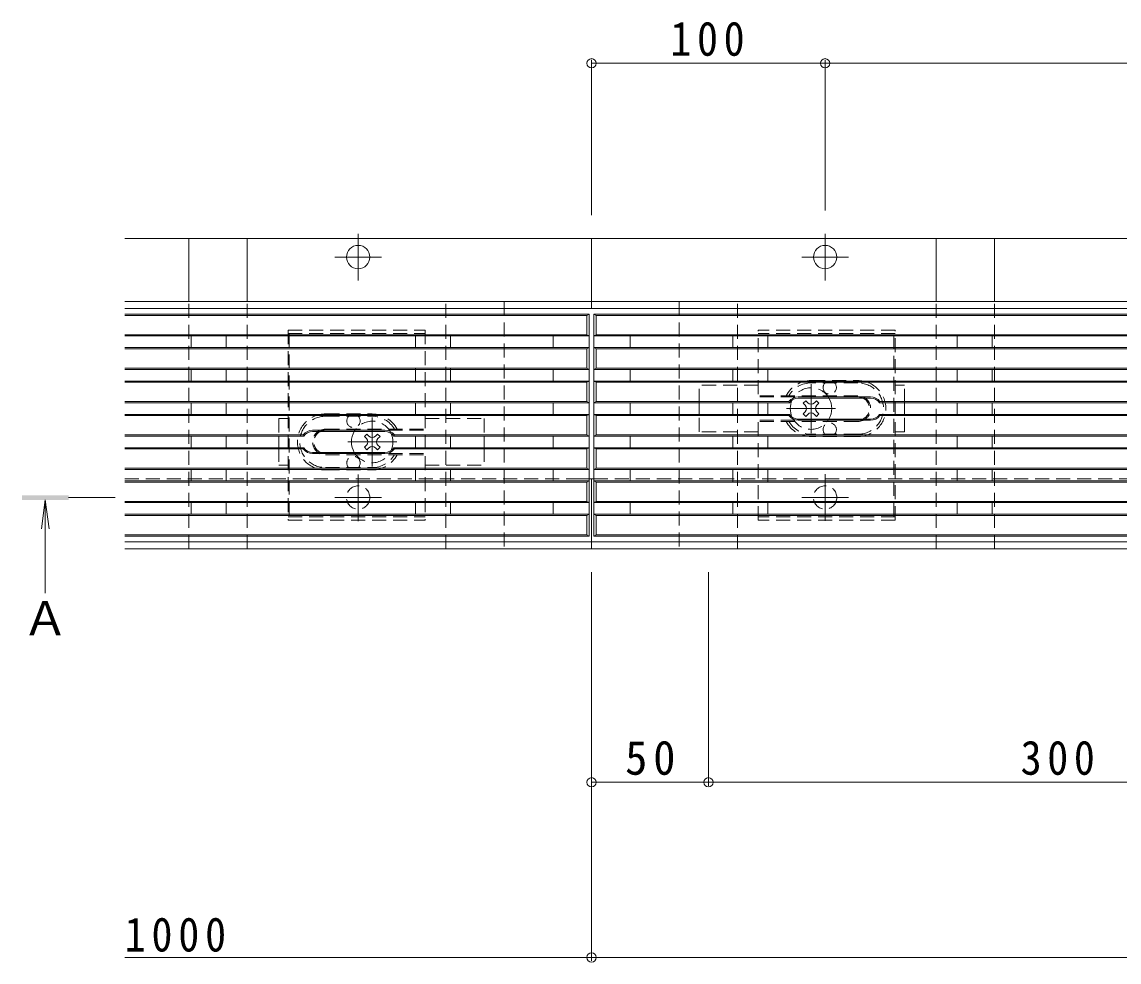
# Model space of a CAD drawing. Units: millimetres at full size, sheet at 1:5. Extents: x -1546 to 1950, y -1361 to 1333.
# Drawn here: x -1466.2 to -996.3, y 35.5 to 438.2 of the extents above; entities that cross this region are included whole.
import ezdxf
from ezdxf.enums import TextEntityAlignment as Align

# ---------------------------------------------------------------- set-up
doc = ezdxf.new("R2010")
doc.units = ezdxf.units.MM
doc.header["$LTSCALE"] = 5
doc.header["$PDMODE"] = 32
doc.header["$PDSIZE"] = 4
for name, pattern in [('CHAIN1', [8, 5, -1, 1, -1]), ('CHAIN2', [12, 9, -1, 1, -1]), ('DASHED1', [1.8, 1.2, -0.6])]:
    doc.linetypes.add(name, pattern=pattern)
for name, color, linetype, lineweight in [('E-0_桝', 2, 'Continuous', 18), ('E-2_壁等', 3, 'Continuous', 18), ('E-3_塀', 7, 'Continuous', 18), ('E-4_土留', 7, 'Continuous', 18), ('E-5_水路', 7, 'Continuous', 18), ('E-7_その他', 6, 'Continuous', 18), ('E-A_地下埋-上水', 7, 'Continuous', 18)]:
    doc.layers.add(name, color=color, linetype=linetype, lineweight=lineweight)
doc.styles.add('ＭＳ ゴシック', font='')
doc.styles.get('ＭＳ ゴシック').set_extended_font_data('MS Gothic')

msp = doc.modelspace()

# ---------------------------------------------------------------- linework, layer by layer
at = {"layer": 'E-0_桝'}
for p, q in [((-1369.721, 318.47), (-1369.721, 345.47)), ((-1074.721, 318.47), (-1074.721, 345.47))]:
    msp.add_line(p, q, dxfattribs=at)
at = {"layer": 'E-0_桝', "linetype": 'DASHED1'}
for p, q in [((-1394.721, 212.47), (-1394.721, 318.47)), ((-1049.721, 212.47), (-1049.721, 318.47))]:
    msp.add_line(p, q, dxfattribs=at)
at = {"layer": 'E-0_桝'}
for points in [[(-1369.721, 345.47), (-1394.721, 345.47), (-1394.721, 318.47)], [(-1074.721, 345.47), (-1049.721, 345.47), (-1049.721, 318.47)]]:
    msp.add_lwpolyline(points, dxfattribs=at)
at = {"layer": 'E-0_桝', "linetype": 'DASHED1'}
for points in [[(-1394.721, 212.47), (-1369.721, 212.47), (-1369.721, 318.47)], [(-1049.721, 212.47), (-1074.721, 212.47), (-1074.721, 318.47)]]:
    msp.add_lwpolyline(points, dxfattribs=at)
at = {"layer": 'E-2_壁等'}
for p, q in [((-1223.222, 312.97), (-1422.221, 312.97)), ((-1224.222, 312.47), (-1422.221, 312.47)), ((-1223.222, 312.97), (-1224.222, 312.47)), ((-1224.222, 312.47), (-1224.222, 304.17)), ((-1223.222, 217.97), (-1223.222, 312.97)), ((-1221.222, 312.97), (-1220.222, 312.47)), ((-223.222, 312.97), (-1221.222, 312.97)), ((-1221.222, 312.97), (-1221.222, 217.97)), ((-224.222, 312.47), (-1220.222, 312.47)), ((-1224.222, 304.17), (-1422.221, 304.17)), ((-1223.222, 303.67), (-1422.221, 303.67)), ((-1393.722, 298.67), (-1393.722, 303.67)), ((-1378.722, 298.67), (-1378.722, 303.67)), ((-1297.722, 303.67), (-1297.722, 298.67)), ((-1282.722, 303.67), (-1282.722, 298.67)), ((-1238.722, 298.77), (-1238.722, 303.77)), ((-1223.222, 303.67), (-1224.222, 304.17)), ((-223.222, 303.67), (-1221.222, 303.67)), ((-224.222, 304.17), (-1220.222, 304.17)), ((-1205.722, 303.67), (-1205.722, 298.67)), ((-1161.722, 298.67), (-1161.722, 303.67)), ((-1146.722, 298.67), (-1146.722, 303.67)), ((-1065.722, 303.67), (-1065.722, 298.67)), ((-1050.722, 303.67), (-1050.722, 298.67)), ((-1223.222, 298.67), (-1422.221, 298.67)), ((-1224.222, 298.17), (-1422.221, 298.17)), ((-1223.222, 298.67), (-1224.222, 298.17)), ((-1224.222, 298.17), (-1224.222, 289.87)), ((-1221.222, 298.67), (-1220.222, 298.17)), ((-223.222, 298.67), (-1221.222, 298.67)), ((-224.222, 298.17), (-1220.222, 298.17)), ((-1224.222, 289.87), (-1422.221, 289.87)), ((-1223.222, 289.37), (-1422.221, 289.37)), ((-1393.722, 284.37), (-1393.722, 289.37)), ((-1378.722, 284.37), (-1378.722, 289.37)), ((-1297.722, 289.64), (-1297.722, 284.64)), ((-1282.722, 289.64), (-1282.722, 284.64)), ((-1238.722, 284.47), (-1238.722, 289.47)), ((-1223.222, 289.37), (-1224.222, 289.87)), ((-223.222, 289.37), (-1221.222, 289.37)), ((-224.222, 289.87), (-1220.222, 289.87)), ((-1205.722, 289.37), (-1205.722, 284.37)), ((-1161.722, 284.37), (-1161.722, 289.37)), ((-1146.722, 284.37), (-1146.722, 289.37)), ((-1065.722, 289.37), (-1065.722, 284.37)), ((-1050.722, 289.37), (-1050.722, 284.37)), ((-1223.222, 284.37), (-1422.221, 284.37)), ((-1224.222, 283.87), (-1422.221, 283.87)), ((-1223.222, 284.37), (-1224.222, 283.87)), ((-1224.222, 283.87), (-1224.222, 275.57)), ((-1221.222, 284.37), (-1220.222, 283.87)), ((-223.222, 284.37), (-1221.222, 284.37)), ((-224.222, 283.87), (-1220.222, 283.87)), ((-1102.722, 277.57), (-1133.722, 277.57)), ((-1224.222, 275.57), (-1422.221, 275.57)), ((-1223.222, 275.07), (-1422.221, 275.07)), ((-1393.722, 270.24), (-1393.722, 275.24)), ((-1378.722, 270.24), (-1378.722, 275.24)), ((-1297.722, 275.07), (-1297.722, 270.07)), ((-1282.722, 275.07), (-1282.722, 270.07)), ((-1238.722, 270.07), (-1238.722, 275.07)), ((-1223.222, 275.07), (-1224.222, 275.57)), ((-1221.222, 275.07), (-1137.463, 275.07)), ((-1220.222, 275.57), (-1137.722, 275.57)), ((-1205.722, 275.07), (-1205.722, 270.07)), ((-1161.722, 270.07), (-1161.722, 275.07)), ((-1146.722, 270.07), (-1146.722, 275.07)), ((-1137.463, 275.07), (-1137.722, 275.57)), ((-1102.722, 277.07), (-1133.722, 277.07)), ((-1098.98, 275.07), (-1098.719, 275.569)), ((-223.222, 275.07), (-1098.98, 275.07)), ((-224.222, 275.57), (-1098.722, 275.57)), ((-1065.722, 275.07), (-1065.722, 270.07)), ((-1050.722, 275.07), (-1050.722, 270.07)), ((-1223.222, 270.07), (-1422.221, 270.07)), ((-1224.222, 269.57), (-1422.221, 269.57)), ((-1223.222, 270.07), (-1224.222, 269.57)), ((-1224.222, 269.57), (-1224.222, 261.27)), ((-1221.222, 270.07), (-1137.463, 270.07)), ((-1221.222, 270.07), (-1220.222, 269.57)), ((-1220.222, 269.57), (-1137.722, 269.57)), ((-1137.463, 270.07), (-1137.722, 269.57)), ((-1102.722, 268.07), (-1133.722, 268.07)), ((-1098.98, 270.07), (-1098.719, 269.571)), ((-223.222, 270.07), (-1098.98, 270.07)), ((-224.222, 269.57), (-1098.719, 269.57)), ((-1341.722, 263.27), (-1310.722, 263.27)), ((-1102.722, 267.57), (-1133.722, 267.57)), ((-1345.724, 261.27), (-1422.221, 261.27)), ((-1345.463, 260.77), (-1422.221, 260.77)), ((-1393.722, 255.77), (-1393.722, 260.77)), ((-1378.722, 255.77), (-1378.722, 260.77)), ((-1345.463, 260.77), (-1345.724, 261.269)), ((-1341.722, 262.77), (-1310.722, 262.77)), ((-1306.98, 260.77), (-1306.722, 261.27)), ((-1223.222, 260.77), (-1306.98, 260.77)), ((-1224.222, 261.27), (-1306.722, 261.27)), ((-1297.722, 260.77), (-1297.722, 255.77)), ((-1282.722, 260.77), (-1282.722, 255.77)), ((-1238.722, 260.77), (-1238.722, 255.77)), ((-1223.222, 260.77), (-1224.222, 261.27)), ((-345.463, 260.77), (-1221.222, 260.77)), ((-345.724, 261.27), (-1220.222, 261.27)), ((-1205.722, 260.77), (-1205.722, 255.77)), ((-1161.722, 255.77), (-1161.722, 260.77)), ((-1146.722, 255.77), (-1146.722, 260.77)), ((-1065.722, 260.6), (-1065.722, 255.6)), ((-1050.722, 260.6), (-1050.722, 255.6)), ((-1345.463, 255.77), (-1422.221, 255.77)), ((-1345.722, 255.27), (-1422.221, 255.27)), ((-1345.463, 255.77), (-1345.724, 255.271)), ((-1341.722, 253.77), (-1310.722, 253.77)), ((-1306.98, 255.77), (-1306.722, 255.27)), ((-1223.222, 255.77), (-1306.98, 255.77)), ((-1224.222, 255.27), (-1306.722, 255.27)), ((-1223.222, 255.77), (-1224.222, 255.27)), ((-1224.222, 255.27), (-1224.222, 246.97)), ((-1221.222, 255.77), (-1220.222, 255.27)), ((-345.463, 255.77), (-1221.222, 255.77)), ((-345.722, 255.27), (-1220.222, 255.27)), ((-1341.722, 253.27), (-1310.722, 253.27)), ((-1224.222, 246.97), (-1422.221, 246.97)), ((-1223.222, 246.47), (-1422.221, 246.47)), ((-1393.722, 241.57), (-1393.722, 246.57)), ((-1378.722, 241.57), (-1378.722, 246.57)), ((-1297.722, 246.57), (-1297.722, 241.57)), ((-1282.722, 246.57), (-1282.722, 241.57)), ((-1238.722, 241.57), (-1238.722, 246.57)), ((-1223.222, 246.47), (-1224.222, 246.97)), ((-223.222, 246.47), (-1221.222, 246.47)), ((-224.222, 246.97), (-1220.222, 246.97)), ((-1205.722, 246.47), (-1205.722, 241.47)), ((-1161.722, 241.3), (-1161.722, 246.3)), ((-1146.722, 241.3), (-1146.722, 246.3)), ((-1065.722, 246.57), (-1065.722, 241.57)), ((-1050.722, 246.57), (-1050.722, 241.57)), ((-1223.222, 241.57), (-1422.221, 241.57)), ((-1224.222, 241.07), (-1422.221, 241.07)), ((-1223.222, 241.57), (-1224.222, 241.07)), ((-1224.222, 241.07), (-1224.222, 232.77)), ((-1221.222, 241.57), (-1220.222, 241.07)), ((-223.222, 241.57), (-1221.222, 241.57)), ((-224.222, 241.07), (-1220.222, 241.07)), ((-1224.222, 232.77), (-1422.221, 232.77)), ((-1223.222, 232.27), (-1422.221, 232.27)), ((-1393.722, 227.27), (-1393.722, 232.27)), ((-1378.722, 227.27), (-1378.722, 232.27)), ((-1297.722, 232.27), (-1297.722, 227.27)), ((-1282.722, 232.27), (-1282.722, 227.27)), ((-1238.722, 227.27), (-1238.722, 232.27)), ((-1223.222, 232.27), (-1224.222, 232.77)), ((-223.222, 232.27), (-1221.222, 232.27)), ((-224.222, 232.77), (-1220.222, 232.77)), ((-1205.722, 232.17), (-1205.722, 227.17)), ((-1161.722, 227.27), (-1161.722, 232.27)), ((-1146.722, 227.27), (-1146.722, 232.27)), ((-1065.722, 232.27), (-1065.722, 227.27)), ((-1050.722, 232.27), (-1050.722, 227.27)), ((-1223.222, 227.27), (-1422.221, 227.27)), ((-1224.222, 226.77), (-1422.221, 226.77)), ((-1223.222, 227.27), (-1224.222, 226.77)), ((-1224.222, 226.77), (-1224.222, 218.47)), ((-1221.222, 227.27), (-1220.222, 226.77)), ((-223.222, 227.27), (-1221.222, 227.27)), ((-224.222, 226.77), (-1220.222, 226.77)), ((-1224.222, 218.47), (-1422.221, 218.47)), ((-1223.222, 217.97), (-1422.221, 217.97)), ((-1223.222, 217.97), (-1224.222, 218.47)), ((-223.222, 217.97), (-1221.222, 217.97)), ((-224.222, 218.47), (-1220.222, 218.47))]:
    msp.add_line(p, q, dxfattribs=at)
at = {"layer": 'E-2_壁等', "linetype": 'DASHED1'}
for p, q in [((-1352.222, 306.22), (-1293.491, 306.22)), ((-1352.222, 306.22), (-1352.222, 224.72)), ((-1293.491, 306.22), (-1293.491, 224.72)), ((-1092.218, 306.22), (-1150.949, 306.22)), ((-1150.949, 224.72), (-1150.949, 306.22)), ((-1092.218, 224.72), (-1092.218, 306.22)), ((-1352.222, 304.72), (-1293.522, 304.72)), ((-1351.722, 304.72), (-1351.722, 226.22)), ((-1092.218, 304.72), (-1150.949, 304.72)), ((-1092.718, 226.22), (-1092.718, 304.72)), ((-1108.218, 283.57), (-1128.356, 283.57)), ((-1128.218, 284.57), (-1108.218, 284.57)), ((-1108.218, 277.57), (-1150.955, 277.57)), ((-1108.218, 278.07), (-1150.949, 278.07)), ((-1336.222, 270.27), (-1316.222, 270.27)), ((-1336.222, 269.27), (-1316.222, 269.27)), ((-1336.222, 263.77), (-1293.491, 263.77)), ((-1336.222, 263.27), (-1293.522, 263.27)), ((-1108.218, 267.57), (-1150.918, 267.57)), ((-1108.218, 267.07), (-1150.918, 267.07)), ((-1108.218, 261.57), (-1128.218, 261.57)), ((-1108.218, 260.57), (-1128.218, 260.57)), ((-1336.222, 253.27), (-1293.484, 253.27)), ((-1336.222, 252.77), (-1293.491, 252.77)), ((-1336.222, 247.27), (-1316.084, 247.27)), ((-1336.222, 246.27), (-1316.222, 246.27)), ((-1352.222, 226.22), (-1293.491, 226.22)), ((-1092.218, 226.22), (-1150.918, 226.22)), ((-1352.222, 224.72), (-1293.491, 224.72)), ((-1092.218, 224.72), (-1150.949, 224.72))]:
    msp.add_line(p, q, dxfattribs=at)
at = {"layer": 'E-2_壁等'}
for points in [[(-1221.222, 303.67), (-1220.222, 304.17), (-1220.222, 312.47)], [(-1221.222, 289.37), (-1220.222, 289.87), (-1220.222, 298.17)], [(-1221.222, 275.07), (-1220.222, 275.57), (-1220.222, 283.87)], [(-1221.222, 260.77), (-1220.222, 261.27), (-1220.222, 269.57)], [(-1221.222, 246.47), (-1220.222, 246.97), (-1220.222, 255.27)], [(-1221.222, 232.27), (-1220.222, 232.77), (-1220.222, 241.07)], [(-1221.222, 217.97), (-1220.222, 218.47), (-1220.222, 226.77)]]:
    msp.add_lwpolyline(points, dxfattribs=at)
at = {"layer": 'E-2_壁等', "linetype": 'DASHED1'}
for centre, radius, start, end in [((-1128.218, 272.57), 12, 90, 152.72039), ((-1128.218, 272.57), 11, 90, 150), ((-1120.218, 281.57), 2.85, 135.43207, 44.56793), ((-1108.218, 272.57), 12, 270, 90), ((-1108.218, 272.57), 11, 270, 90), ((-1108.218, 272.57), 5.5, 270, 90), ((-1108.218, 272.57), 5, 270, 90), ((-1336.222, 258.27), 12, 90, 270), ((-1336.222, 258.27), 11, 90, 270), ((-1324.222, 267.27), 2.85, 135.43207, 44.56793), ((-1316.222, 258.27), 12, 27.27961, 90), ((-1316.222, 258.27), 11, 30, 90), ((-1336.222, 258.27), 5.5, 90, 270), ((-1336.222, 258.27), 5, 90, 270), ((-1128.218, 272.57), 12, 207.27961, 270), ((-1128.218, 272.57), 11, 210, 270), ((-1120.218, 263.57), 2.85, 315.43207, 224.56793), ((-1324.222, 249.27), 2.85, 315.43207, 224.56793), ((-1316.222, 258.27), 11, 270, 330), ((-1316.222, 258.27), 12, 270, 332.72039)]:
    msp.add_arc(centre, radius, start, end, dxfattribs=at)
at = {"layer": 'E-2_壁等'}
for centre, radius, start, end in [((-1133.722, 272.57), 5, 90, 143.1301), ((-1102.722, 272.57), 5, 36.8699, 90), ((-1133.722, 272.57), 4.5, 90, 146.25101), ((-1102.722, 272.57), 4.5, 33.74899, 90), ((-1133.722, 272.57), 5, 216.8699, 270), ((-1133.722, 272.57), 4.5, 213.74899, 247.74946), ((-1133.722, 272.57), 4.5, 247.74946, 270), ((-1102.722, 272.57), 4.5, 270, 326.25101), ((-1102.722, 272.57), 5, 270, 323.1301), ((-1341.722, 258.27), 5, 90, 143.1301), ((-1310.722, 258.27), 5, 36.8699, 90), ((-1341.722, 258.27), 4.5, 90, 146.25101), ((-1310.722, 258.27), 4.5, 33.74899, 90), ((-1341.722, 258.27), 5, 216.8699, 270), ((-1341.722, 258.27), 4.5, 213.74899, 270), ((-1310.722, 258.27), 4.5, 270, 326.25101), ((-1310.722, 258.27), 5, 270, 323.1301)]:
    msp.add_arc(centre, radius, start, end, dxfattribs=at)
at = {"layer": 'E-3_塀'}
for p, q in [((-1422.221, 345.47), (-1222.221, 345.47)), ((-222.221, 345.47), (-1222.221, 345.47)), ((-1222.221, 345.47), (-1222.221, 315.47)), ((-1222.221, 318.47), (-1422.221, 318.47)), ((-1222.221, 315.47), (-1422.221, 315.47)), ((-1222.221, 318.47), (-222.221, 318.47)), ((-1222.221, 315.47), (-222.221, 315.47)), ((-1223.222, 242.47), (-1221.222, 242.47)), ((-1222.221, 212.47), (-1222.221, 242.47)), ((-1422.221, 215.47), (-1222.221, 215.47)), ((-1422.221, 212.47), (-1222.221, 212.47)), ((-222.221, 215.47), (-1222.221, 215.47)), ((-222.221, 212.47), (-1222.221, 212.47))]:
    msp.add_line(p, q, dxfattribs=at)
at = {"layer": 'E-3_塀', "color": 4, "linetype": 'CHAIN2'}
for p, q in [((-1322.221, 327.47), (-1322.221, 347.47)), ((-1122.221, 327.47), (-1122.221, 347.47)), ((-1312.221, 337.47), (-1332.221, 337.47)), ((-1132.221, 337.47), (-1112.221, 337.47)), ((-1322.221, 224.37), (-1322.221, 244.37)), ((-1122.221, 224.47), (-1122.221, 244.47)), ((-1332.221, 234.47), (-1312.221, 234.47)), ((-1132.221, 234.47), (-1112.221, 234.47))]:
    msp.add_line(p, q, dxfattribs=at)
at = {"layer": 'E-3_塀', "linetype": 'DASHED1'}
for p, q in [((-1422.165, 242.47), (-1228.721, 242.47)), ((-1228.721, 242.47), (-1223.222, 242.47)), ((-1221.222, 242.47), (-223.222, 242.47))]:
    msp.add_line(p, q, dxfattribs=at)
at = {"layer": 'E-3_塀'}
for centre in [(-1322.221, 337.47), (-1122.221, 337.47)]:
    msp.add_circle(centre, 5, dxfattribs=at)
at = {"layer": 'E-3_塀', "linetype": 'DASHED1'}
for centre in [(-1322.221, 234.47), (-1122.221, 234.47)]:
    msp.add_circle(centre, 5, dxfattribs=at)
at = {"layer": 'E-4_土留'}
for p, q in [((-1222.221, 421.97), (-1222.221, 355.47)), ((-1222.221, 420.47), (-1122.221, 420.47)), ((-1122.221, 421.97), (-1122.221, 357.47)), ((-1122.221, 420.47), (-322.221, 420.47)), ((-1222.221, 35.97), (-1222.221, 202.47)), ((-1172.221, 110.97), (-1172.221, 202.47)), ((-1222.221, 112.47), (-1172.221, 112.47)), ((-1172.221, 112.47), (-872.221, 112.47)), ((-1422.221, 37.47), (-1222.221, 37.47)), ((-1222.221, 37.47), (-222.221, 37.47))]:
    msp.add_line(p, q, dxfattribs=at)
for p in [(-1222.221, 420.47), (-1122.221, 420.47), (-1222.221, 112.47), (-1172.221, 112.47), (-1222.221, 37.47)]:
    msp.add_point(p, dxfattribs=at)
at = {"layer": 'E-5_水路', "color": 4}
for p, q in [((-1456.221, 233.47), (-1457.853, 221.077)), ((-1456.221, 233.47), (-1454.59, 221.077)), ((-1456.221, 193.47), (-1456.221, 233.47))]:
    msp.add_line(p, q, dxfattribs=at)
at = {"layer": 'E-5_水路', "color": 4, "linetype": 'CHAIN1'}
msp.add_line((-1446.221, 234.47), (-1426.221, 234.47), dxfattribs=at)
at = {"layer": 'E-5_水路', "color": 4}
msp.add_solid([(-1466.221, 233.47), (-1446.221, 233.47), (-1466.221, 235.47), (-1446.221, 235.47)], dxfattribs=at)
at = {"layer": 'E-7_その他', "color": 7, "linetype": 'DASHED1'}
for p, q in [((-1150.949, 282.57), (-1176.218, 282.57)), ((-1176.218, 275.07), (-1176.218, 282.57)), ((-1088.218, 282.57), (-1092.218, 282.57)), ((-1088.218, 275.07), (-1088.218, 282.57)), ((-1356.222, 268.27), (-1352.222, 268.27)), ((-1356.222, 268.27), (-1356.222, 260.77)), ((-1293.491, 268.27), (-1268.222, 268.27)), ((-1268.222, 268.27), (-1268.222, 260.77)), ((-1176.218, 262.57), (-1176.218, 270.07)), ((-1088.218, 262.57), (-1088.218, 270.07)), ((-1150.949, 262.57), (-1176.218, 262.57)), ((-1088.218, 262.57), (-1092.218, 262.57)), ((-1356.222, 255.77), (-1356.222, 248.27)), ((-1268.222, 255.77), (-1268.222, 248.27)), ((-1356.222, 248.27), (-1352.222, 248.27)), ((-1293.491, 248.27), (-1268.222, 248.27))]:
    msp.add_line(p, q, dxfattribs=at)
at = {"layer": 'E-7_その他', "color": 4, "linetype": 'CHAIN1'}
for p, q in [((-1128.239, 262.07), (-1128.239, 283.07)), ((-1117.739, 272.57), (-1138.739, 272.57)), ((-1316.2, 247.77), (-1316.2, 268.77)), ((-1326.7, 258.27), (-1305.7, 258.27))]:
    msp.add_line(p, q, dxfattribs=at)
at = {"layer": 'E-7_その他', "color": 7}
for p, q in [((-1176.218, 275.07), (-1176.218, 270.07)), ((-1088.218, 275.07), (-1088.218, 270.07)), ((-1356.222, 260.77), (-1356.222, 255.77)), ((-1268.222, 260.77), (-1268.222, 255.77))]:
    msp.add_line(p, q, dxfattribs=at)
at = {"layer": 'E-7_その他'}
for p, q in [((-1129.654, 275.045), (-1130.537, 275.929)), ((-1126.825, 275.045), (-1125.941, 275.929)), ((-1130.714, 271.156), (-1131.598, 270.272)), ((-1130.537, 269.212), (-1131.598, 270.272)), ((-1129.654, 270.095), (-1130.537, 269.212)), ((-1126.825, 270.095), (-1125.941, 269.212)), ((-1125.941, 269.212), (-1124.881, 270.272)), ((-1125.765, 271.156), (-1124.881, 270.272)), ((-1317.614, 260.745), (-1318.498, 261.629)), ((-1314.786, 260.745), (-1313.902, 261.629)), ((-1318.675, 256.856), (-1319.559, 255.972)), ((-1318.498, 254.912), (-1319.559, 255.972)), ((-1317.614, 255.795), (-1318.498, 254.912)), ((-1314.786, 255.795), (-1313.902, 254.912)), ((-1313.902, 254.912), (-1312.841, 255.972)), ((-1313.725, 256.856), (-1312.841, 255.972))]:
    msp.add_line(p, q, dxfattribs=at)
for points in [[(-1130.714, 273.985), (-1131.598, 274.868), (-1130.537, 275.929)], [(-1125.765, 273.985), (-1124.881, 274.868), (-1125.941, 275.929)], [(-1318.675, 259.685), (-1319.559, 260.568), (-1318.498, 261.629)], [(-1313.725, 259.685), (-1312.841, 260.568), (-1313.902, 261.629)]]:
    msp.add_lwpolyline(points, dxfattribs=at)
at = {"layer": 'E-7_その他', "linetype": 'DASHED1'}
for centre, start, end in [((-1128.239, 272.57), 30.37238, 155.83725), ((-1128.239, 272.57), 204.16275, 329.62762), ((-1316.2, 258.27), 24.16275, 149.62762), ((-1316.2, 258.27), 210.37238, 335.83725)]:
    msp.add_arc(centre, 8.9, start, end, dxfattribs=at)
at = {"layer": 'E-7_その他'}
for centre, radius, start, end in [((-1128.239, 272.57), 8.9, 155.83725, 204.16275), ((-1132.128, 272.57), 2, 315, 45), ((-1128.239, 276.459), 2, 225, 315), ((-1124.35, 272.57), 2, 135, 225), ((-1128.239, 272.57), 8.9, 329.62762, 30.37238), ((-1128.239, 268.681), 2, 45, 135), ((-1316.2, 258.27), 8.9, 149.62762, 210.37238), ((-1320.089, 258.27), 2, 315, 45), ((-1316.2, 262.159), 2, 225, 315), ((-1312.311, 258.27), 2, 135, 225), ((-1316.2, 258.27), 8.9, 335.83725, 24.16275), ((-1316.2, 254.381), 2, 45, 135)]:
    msp.add_arc(centre, radius, start, end, dxfattribs=at)
at = {"layer": 'E-A_地下埋-上水', "linetype": 'DASHED1'}
for points in [[(-1259.721, 212.47), (-1284.721, 212.47), (-1284.721, 318.47), (-1259.721, 318.47)], [(-1184.721, 212.47), (-1159.721, 212.47), (-1159.721, 318.47), (-1184.721, 318.47)]]:
    msp.add_lwpolyline(points, close=True, dxfattribs=at)

# ---------------------------------------------------------------- texts
at = {"layer": 'E-4_土留', "color": 2, "char_height": 14.66, "attachment_point": 7, "style": 'ＭＳ ゴシック'}
for s, insert in [('\\T1.27;\\W0.9;100', (-1188.471, 423.47)), ('\\T1.27;\\W0.95;50', (-1207.846, 115.47)), ('\\T1.27;\\W0.9;300', (-1038.471, 115.47)), ('\\T1.28;\\W0.9;1000', (-1422.221, 39.753))]:
    msp.add_mtext(s, dxfattribs=dict(at, insert=insert))
at = {"layer": 'E-5_水路', "color": 2, "style": 'ＭＳ ゴシック'}
msp.add_text('Ａ', height=14.66, dxfattribs=at).set_placement((-1466.221, 170.998), align=Align.BOTTOM_LEFT)

doc.saveas('drawing.dxf')
